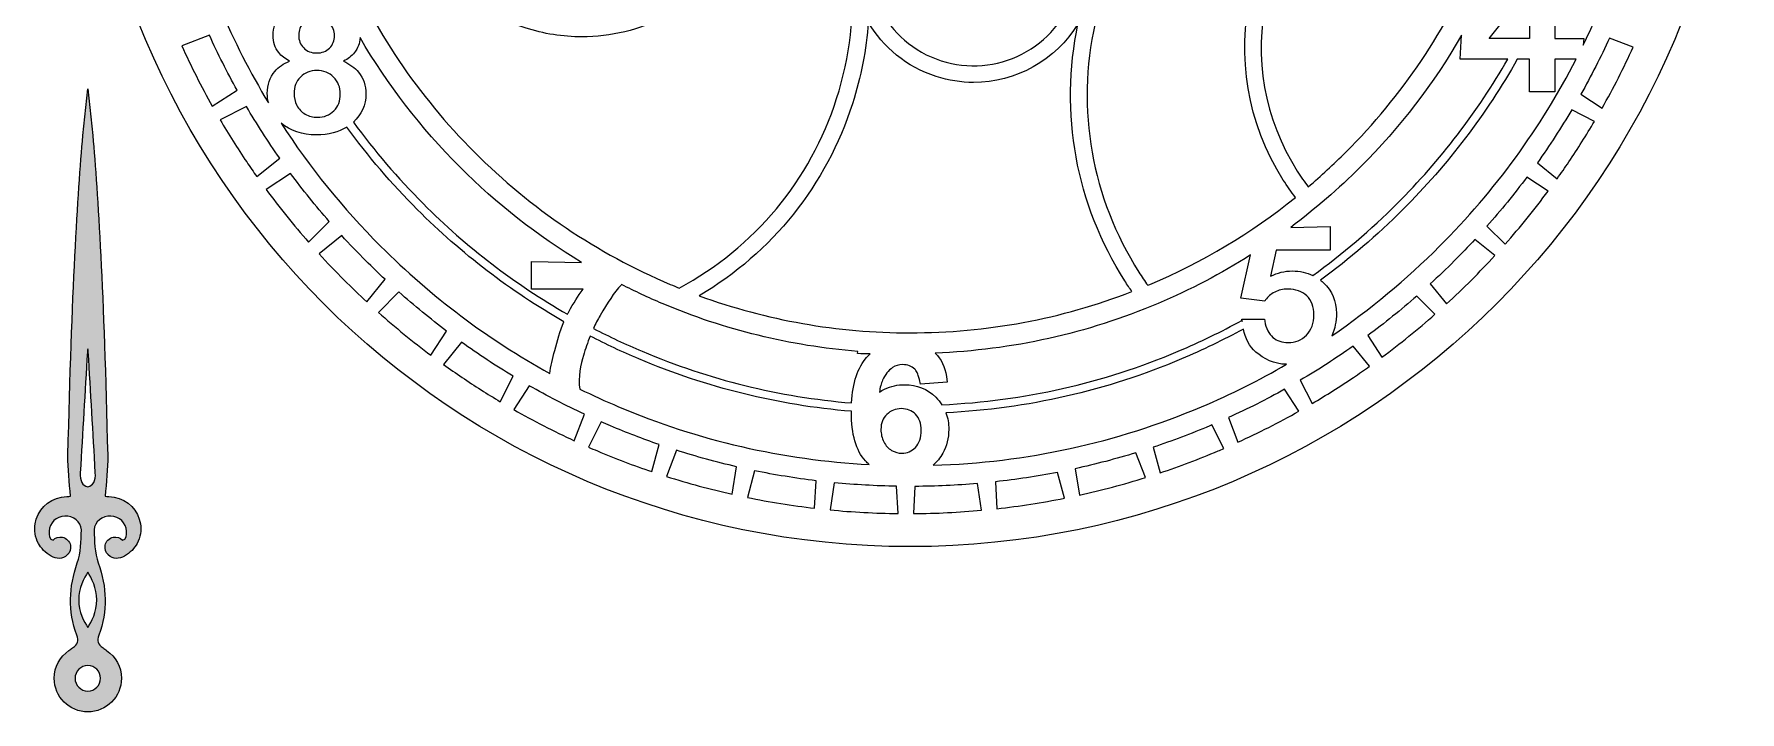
# Model space of a CAD drawing. Header units: millimetres. Extents: x -247 to 1827, y -473 to -7.
# Drawn here: x 178 to 589.1, y -471.3 to -308 of the extents above; entities that cross this region are included whole.
import ezdxf

# ---------------------------------------------------------------- set-up
doc = ezdxf.new("R2010")
doc.units = ezdxf.units.MM
doc.header["$MEASUREMENT"] = 0
doc.layers.add('Layer 1', color=7, linetype='Continuous')
doc.layers.add('Layer 5', color=7, linetype='Continuous')

msp = doc.modelspace()

# ---------------------------------------------------------------- hatches: boundary and pattern name
at = {"layer": 'Layer 1'}
h = msp.add_hatch(color=7, dxfattribs=at)
h.dxf.hatch_style = 2
edge = h.paths.add_edge_path()
edge.add_spline(control_points=[(203.59, -426.02), (203.09, -422.87), (200.66, -420.09), (197.22, -419.58), (196.36, -419.45), (195.49, -419.41), (195.1, -419.37), (195.32, -415.97), (195.76, -412.77), (195.69, -409.58), (194.79, -370.23), (193.34, -346.45), (192.1, -332.46), (192.1, -332.46), (190.9, -321.19), (190.9, -321.19), (190.9, -321.19), (189.71, -332.46), (189.71, -332.46), (188.46, -346.45), (187.02, -370.23), (186.11, -409.58), (186.04, -412.77), (186.48, -415.97), (186.7, -419.37), (186.31, -419.41), (185.44, -419.45), (184.58, -419.58), (181.14, -420.09), (178.71, -422.87), (178.21, -426.02), (177.96, -427.59), (178.19, -429.25), (179.01, -430.77), (180.13, -432.85), (183.64, -435.84), (185.96, -433.49), (185.97, -433.48), (185.98, -433.46), (186, -433.44), (186.57, -432.89), (186.88, -432.07), (186.72, -431.19), (186.54, -430.21), (185.75, -429.41), (184.76, -429.23), (183.89, -429.06), (183.08, -429.36), (182.53, -429.91), (181.52, -429.81), (181.55, -428.76), (181.58, -427.78), (181.63, -425.8), (183.36, -424.21), (185.35, -424.14), (187.36, -424.07), (189.35, -425.46), (189.34, -427.49), (189.33, -430.15), (189.24, -432.97), (188.37, -435.44), (186.34, -441.29), (186.06, -447.03), (188.23, -452.82), (188.76, -454.22), (188.59, -455.02), (187.23, -455.89), (186.92, -456.09), (186.63, -456.31), (186.36, -456.54), (184.21, -457.99), (182.81, -460.45), (182.81, -463.23), (182.81, -467.69), (186.42, -471.31), (190.89, -471.31), (190.89, -471.31), (190.9, -471.31), (190.9, -471.31), (190.91, -471.31), (190.91, -471.31), (190.92, -471.31), (195.38, -471.31), (199, -467.69), (199, -463.23), (199, -460.45), (197.59, -457.99), (195.44, -456.54), (195.17, -456.31), (194.88, -456.09), (194.57, -455.89), (193.22, -455.02), (193.05, -454.22), (193.57, -452.82), (195.74, -447.03), (195.47, -441.29), (193.43, -435.44), (192.56, -432.97), (192.47, -430.15), (192.46, -427.49), (192.45, -425.46), (194.45, -424.07), (196.45, -424.14), (198.44, -424.21), (200.18, -425.8), (200.22, -427.78), (200.25, -428.76), (200.29, -429.81), (199.27, -429.91), (198.72, -429.36), (197.91, -429.06), (197.04, -429.23), (196.06, -429.41), (195.27, -430.21), (195.08, -431.19), (194.92, -432.07), (195.23, -432.89), (195.8, -433.44), (195.82, -433.46), (195.83, -433.48), (195.84, -433.49), (198.16, -435.84), (201.67, -432.85), (202.79, -430.77), (203.61, -429.25), (203.84, -427.59), (203.59, -426.02)], knot_values=[0, 0, 0, 0, 1, 1, 1, 2, 2, 2, 3, 3, 3, 4, 4, 4, 5, 5, 5, 6, 6, 6, 7, 7, 7, 8, 8, 8, 9, 9, 9, 10, 10, 10, 11, 11, 11, 12, 12, 12, 13, 13, 13, 14, 14, 14, 15, 15, 15, 16, 16, 16, 17, 17, 17, 18, 18, 18, 19, 19, 19, 20, 20, 20, 21, 21, 21, 22, 22, 22, 23, 23, 23, 24, 24, 24, 25, 25, 25, 26, 26, 26, 27, 27, 27, 28, 28, 28, 29, 29, 29, 30, 30, 30, 31, 31, 31, 32, 32, 32, 33, 33, 33, 34, 34, 34, 35, 35, 35, 36, 36, 36, 37, 37, 37, 38, 38, 38, 39, 39, 39, 40, 40, 40, 41, 41, 41, 42, 42, 42, 42], degree=3, periodic=1)
edge = h.paths.add_edge_path()
edge.add_spline(control_points=[(193.97, -463.23), (193.97, -464.92), (192.59, -466.3), (190.9, -466.31), (189.21, -466.3), (187.83, -464.92), (187.83, -463.23), (187.83, -461.54), (189.21, -460.16), (190.9, -460.15), (192.59, -460.16), (193.97, -461.54), (193.97, -463.23)], knot_values=[0, 0, 0, 0, 1, 1, 1, 2, 2, 2, 3, 3, 3, 4, 4, 4, 4], degree=3, periodic=1)
edge = h.paths.add_edge_path()
edge.add_spline(control_points=[(193.09, -444.34), (193.09, -447.17), (191.78, -449.65), (190.9, -450.99), (190.02, -449.65), (188.71, -447.17), (188.71, -444.34), (188.71, -441.51), (190.02, -439.03), (190.9, -437.69), (191.78, -439.03), (193.09, -441.51), (193.09, -444.34)], knot_values=[0, 0, 0, 0, 1, 1, 1, 2, 2, 2, 3, 3, 3, 4, 4, 4, 4], degree=3, periodic=1)
edge = h.paths.add_edge_path()
edge.add_spline(control_points=[(190.9, -417.11), (189.62, -416.83), (188.98, -415.65), (189.09, -413.69), (189.65, -403.99), (190.21, -394.28), (190.8, -384.59), (190.82, -384.33), (190.85, -384.08), (190.9, -383.83), (190.95, -384.08), (190.99, -384.33), (191, -384.59), (191.59, -394.28), (192.15, -403.99), (192.71, -413.69), (192.82, -415.65), (192.18, -416.83), (190.9, -417.11)], knot_values=[0, 0, 0, 0, 1, 1, 1, 2, 2, 2, 3, 3, 3, 4, 4, 4, 5, 5, 5, 6, 6, 6, 6], degree=3, periodic=1)

# ---------------------------------------------------------------- linework, layer by layer
at = {"layer": 'Layer 1', "lineweight": 0}
for points, knots in [([(203.59, -426.02), (203.09, -422.87), (200.66, -420.09), (197.22, -419.58), (196.36, -419.45), (195.49, -419.41), (195.1, -419.37), (195.32, -415.97), (195.76, -412.77), (195.69, -409.58), (194.79, -370.23), (193.34, -346.45), (192.1, -332.46), (192.1, -332.46), (190.9, -321.19), (190.9, -321.19), (190.9, -321.19), (189.71, -332.46), (189.71, -332.46), (188.46, -346.45), (187.02, -370.23), (186.11, -409.58), (186.04, -412.77), (186.48, -415.97), (186.7, -419.37), (186.31, -419.41), (185.44, -419.45), (184.58, -419.58), (181.14, -420.09), (178.71, -422.87), (178.21, -426.02), (177.96, -427.59), (178.19, -429.25), (179.01, -430.77), (180.13, -432.85), (183.64, -435.84), (185.96, -433.49), (185.97, -433.48), (185.98, -433.46), (186, -433.44), (186.57, -432.89), (186.88, -432.07), (186.72, -431.19), (186.54, -430.21), (185.75, -429.41), (184.76, -429.23), (183.89, -429.06), (183.08, -429.36), (182.53, -429.91), (181.52, -429.81), (181.55, -428.76), (181.58, -427.78), (181.63, -425.8), (183.36, -424.21), (185.35, -424.14), (187.36, -424.07), (189.35, -425.46), (189.34, -427.49), (189.33, -430.15), (189.24, -432.97), (188.37, -435.44), (186.34, -441.29), (186.06, -447.03), (188.23, -452.82), (188.76, -454.22), (188.59, -455.02), (187.23, -455.89), (186.92, -456.09), (186.63, -456.31), (186.36, -456.54), (184.21, -457.99), (182.81, -460.45), (182.81, -463.23), (182.81, -467.69), (186.42, -471.31), (190.89, -471.31), (190.89, -471.31), (190.9, -471.31), (190.9, -471.31), (190.91, -471.31), (190.91, -471.31), (190.92, -471.31), (195.38, -471.31), (199, -467.69), (199, -463.23), (199, -460.45), (197.59, -457.99), (195.44, -456.54), (195.17, -456.31), (194.88, -456.09), (194.57, -455.89), (193.22, -455.02), (193.05, -454.22), (193.57, -452.82), (195.74, -447.03), (195.47, -441.29), (193.43, -435.44), (192.56, -432.97), (192.47, -430.15), (192.46, -427.49), (192.45, -425.46), (194.45, -424.07), (196.45, -424.14), (198.44, -424.21), (200.18, -425.8), (200.22, -427.78), (200.25, -428.76), (200.29, -429.81), (199.27, -429.91), (198.72, -429.36), (197.91, -429.06), (197.04, -429.23), (196.06, -429.41), (195.27, -430.21), (195.08, -431.19), (194.92, -432.07), (195.23, -432.89), (195.8, -433.44), (195.82, -433.46), (195.83, -433.48), (195.84, -433.49), (198.16, -435.84), (201.67, -432.85), (202.79, -430.77), (203.61, -429.25), (203.84, -427.59), (203.59, -426.02)], [0, 0, 0, 0, 1, 1, 1, 2, 2, 2, 3, 3, 3, 4, 4, 4, 5, 5, 5, 6, 6, 6, 7, 7, 7, 8, 8, 8, 9, 9, 9, 10, 10, 10, 11, 11, 11, 12, 12, 12, 13, 13, 13, 14, 14, 14, 15, 15, 15, 16, 16, 16, 17, 17, 17, 18, 18, 18, 19, 19, 19, 20, 20, 20, 21, 21, 21, 22, 22, 22, 23, 23, 23, 24, 24, 24, 25, 25, 25, 26, 26, 26, 27, 27, 27, 28, 28, 28, 29, 29, 29, 30, 30, 30, 31, 31, 31, 32, 32, 32, 33, 33, 33, 34, 34, 34, 35, 35, 35, 36, 36, 36, 37, 37, 37, 38, 38, 38, 39, 39, 39, 40, 40, 40, 41, 41, 41, 42, 42, 42, 42]), ([(190.9, -417.11), (189.62, -416.83), (188.98, -415.65), (189.09, -413.69), (189.65, -403.99), (190.21, -394.28), (190.8, -384.59), (190.82, -384.33), (190.85, -384.08), (190.9, -383.83), (190.95, -384.08), (190.99, -384.33), (191, -384.59), (191.59, -394.28), (192.15, -403.99), (192.71, -413.69), (192.82, -415.65), (192.18, -416.83), (190.9, -417.11)], [0, 0, 0, 0, 1, 1, 1, 2, 2, 2, 3, 3, 3, 4, 4, 4, 5, 5, 5, 6, 6, 6, 6]), ([(193.09, -444.34), (193.09, -447.17), (191.78, -449.65), (190.9, -450.99), (190.02, -449.65), (188.71, -447.17), (188.71, -444.34), (188.71, -441.51), (190.02, -439.03), (190.9, -437.69), (191.78, -439.03), (193.09, -441.51), (193.09, -444.34)], [0, 0, 0, 0, 1, 1, 1, 2, 2, 2, 3, 3, 3, 4, 4, 4, 4]), ([(193.97, -463.23), (193.97, -464.92), (192.59, -466.3), (190.9, -466.31), (189.21, -466.3), (187.83, -464.92), (187.83, -463.23), (187.83, -461.54), (189.21, -460.16), (190.9, -460.15), (192.59, -460.16), (193.97, -461.54), (193.97, -463.23)], [0, 0, 0, 0, 1, 1, 1, 2, 2, 2, 3, 3, 3, 4, 4, 4, 4])]:
    msp.add_open_spline(points, degree=3, knots=knots, dxfattribs=at)
at = {"layer": 'Layer 5', "lineweight": 0}
msp.add_lwpolyline([(538.43, -296.88), (538.43, -309.12), (528.7, -309.12), (538.43, -296.88)], dxfattribs=at)
for points, knots in [([(389.11, -31.5), (278.66, -31.5), (189.11, -121.04), (189.11, -231.5), (189.11, -341.95), (278.66, -431.5), (389.11, -431.5), (499.57, -431.5), (589.11, -341.95), (589.11, -231.5), (589.11, -121.04), (499.57, -31.5), (389.11, -31.5)], [0, 0, 0, 0, 1, 1, 1, 2, 2, 2, 3, 3, 3, 4, 4, 4, 4]), ([(331.31, -368.33), (313.63, -360.85), (297.75, -350.14), (284.11, -336.5), (270.47, -322.86), (259.76, -306.98), (252.28, -289.3), (245.84, -274.08), (242.05, -258.07), (240.95, -241.58), (246.37, -236.44), (252.56, -232.04), (259.39, -228.53), (270.79, -222.67), (283.16, -219.71), (295.62, -219.71), (298.27, -219.71), (300.92, -219.85), (303.57, -220.11), (298.76, -220.81), (294.06, -222.31), (289.61, -224.59), (279.04, -230.02), (271.21, -239.24), (267.57, -250.56), (260.07, -273.92), (272.96, -299.03), (296.32, -306.54), (300.81, -307.98), (305.41, -308.7), (309.99, -308.7), (316.96, -308.7), (323.89, -307.04), (330.27, -303.76), (340.84, -298.33), (348.67, -289.11), (352.31, -277.79), (356.97, -263.28), (353.76, -248.1), (345.06, -236.87), (353.86, -243.83), (361.15, -252.65), (366.43, -262.93), (376.13, -281.82), (377.89, -303.36), (371.4, -323.57), (371.4, -323.57), (371.4, -323.57), (371.4, -323.57), (365.06, -343.28), (351.62, -359.42), (333.45, -369.21), (332.73, -368.92), (332.02, -368.63), (331.31, -368.33)], [0, 0, 0, 0, 1, 1, 1, 2, 2, 2, 3, 3, 3, 4, 4, 4, 5, 5, 5, 6, 6, 6, 7, 7, 7, 8, 8, 8, 9, 9, 9, 10, 10, 10, 11, 11, 11, 12, 12, 12, 13, 13, 13, 14, 14, 14, 15, 15, 15, 16, 16, 16, 17, 17, 17, 18, 18, 18, 18]), ([(234.42, -324.58), (230.03, -317.29), (226.14, -309.67), (222.8, -301.75), (213.93, -280.8), (209.18, -258.61), (208.66, -235.74), (209.08, -238.26), (211.27, -240.22), (213.35, -241.63), (215.43, -243.03), (218.12, -243.75), (221.35, -243.75), (221.42, -243.75), (221.49, -243.74), (221.56, -243.74), (222.87, -262.1), (227.14, -279.93), (234.31, -296.89), (235.26, -299.11), (236.25, -301.31), (237.28, -303.48), (236.13, -304.88), (235.54, -306.52), (235.54, -308.36), (235.54, -309.96), (236, -311.35), (236.91, -312.5), (237.56, -313.31), (238.44, -313.99), (239.55, -314.54), (238.08, -315.1), (236.89, -315.93), (235.98, -317.01), (234.78, -318.45), (234.17, -320.25), (234.17, -322.36), (234.17, -323.13), (234.25, -323.87), (234.42, -324.58)], [0, 0, 0, 0, 1, 1, 1, 2, 2, 2, 3, 3, 3, 4, 4, 4, 5, 5, 5, 6, 6, 6, 7, 7, 7, 8, 8, 8, 9, 9, 9, 10, 10, 10, 11, 11, 11, 12, 12, 12, 13, 13, 13, 13]), ([(544.48, -309.12), (544.48, -309.12), (544.48, -295.5), (544.48, -295.5), (550.95, -279.81), (554.95, -263.4), (556.44, -246.52), (560.07, -246.48), (563.14, -245.45), (565.56, -243.46), (567.73, -241.67), (569.16, -239.63), (569.52, -237.18), (568.84, -259.54), (564.11, -281.24), (555.43, -301.75), (554.15, -304.78), (552.79, -307.76), (551.36, -310.69), (551.36, -310.69), (551.46, -309.12), (551.46, -309.12), (551.46, -309.12), (544.48, -309.12), (544.48, -309.12)], [0, 0, 0, 0, 1, 1, 1, 2, 2, 2, 3, 3, 3, 4, 4, 4, 5, 5, 5, 6, 6, 6, 7, 7, 7, 8, 8, 8, 8]), ([(446.91, -368.33), (446.74, -368.4), (446.56, -368.47), (446.38, -368.55), (445.65, -367.51), (444.93, -366.45), (444.24, -365.36), (432.83, -347.45), (429.09, -326.17), (433.69, -305.44), (438.29, -284.71), (450.69, -267.01), (468.61, -255.61), (481.52, -247.38), (496.19, -243.14), (511.14, -243.14), (516.93, -243.14), (522.75, -243.78), (528.53, -245.06), (531.34, -245.68), (534.09, -246.45), (536.78, -247.36), (536.61, -248.97), (536.41, -250.58), (536.19, -252.18), (523.04, -250.63), (509.31, -253.4), (497.3, -261.05), (469.62, -278.67), (461.44, -315.52), (479.06, -343.19), (479.98, -344.64), (480.96, -346.03), (481.99, -347.37), (471.33, -355.94), (459.59, -362.97), (446.91, -368.33)], [0, 0, 0, 0, 1, 1, 1, 2, 2, 2, 3, 3, 3, 4, 4, 4, 5, 5, 5, 6, 6, 6, 7, 7, 7, 8, 8, 8, 9, 9, 9, 10, 10, 10, 11, 11, 11, 12, 12, 12, 12]), ([(482.43, -341.05), (474.47, -328.54), (471.86, -313.68), (475.07, -299.21), (478.28, -284.74), (486.94, -272.38), (499.44, -264.42), (508.66, -258.56), (518.97, -255.76), (529.16, -255.76), (531.31, -255.76), (533.46, -255.89), (535.58, -256.14), (533.69, -267.51), (530.47, -278.6), (525.94, -289.3), (518.46, -306.98), (507.76, -322.86), (494.12, -336.5), (491.2, -339.41), (488.18, -342.18), (485.07, -344.83), (484.15, -343.61), (483.27, -342.36), (482.43, -341.05)], [0, 0, 0, 0, 1, 1, 1, 2, 2, 2, 3, 3, 3, 4, 4, 4, 5, 5, 5, 6, 6, 6, 7, 7, 7, 8, 8, 8, 8]), ([(404.43, -264.68), (407.01, -264.68), (409.63, -265.07), (412.21, -265.9), (418.7, -267.99), (423.98, -272.47), (427.09, -278.53), (430.21, -284.59), (430.77, -291.5), (428.69, -297.98), (428.69, -297.98), (428.69, -297.98), (428.69, -297.98), (426.6, -304.47), (422.12, -309.75), (416.06, -312.87), (410, -315.98), (403.09, -316.54), (396.61, -314.46), (383.22, -310.16), (375.83, -295.77), (380.13, -282.38), (383.61, -271.58), (393.65, -264.68), (404.43, -264.68)], [0, 0, 0, 0, 1, 1, 1, 2, 2, 2, 3, 3, 3, 4, 4, 4, 5, 5, 5, 6, 6, 6, 7, 7, 7, 8, 8, 8, 8]), ([(241.73, -308.24), (241.73, -307.11), (242.13, -306.17), (242.95, -305.35), (243.77, -304.54), (244.78, -304.14), (246.05, -304.14), (247.29, -304.14), (248.3, -304.54), (249.13, -305.38), (249.96, -306.22), (250.36, -307.22), (250.36, -308.45), (250.36, -309.62), (249.97, -310.58), (249.17, -311.39), (248.37, -312.2), (247.36, -312.59), (246.09, -312.59), (244.77, -312.59), (243.74, -312.19), (242.93, -311.38), (242.12, -310.56), (241.73, -309.54), (241.73, -308.24)], [0, 0, 0, 0, 1, 1, 1, 2, 2, 2, 3, 3, 3, 4, 4, 4, 5, 5, 5, 6, 6, 6, 7, 7, 7, 8, 8, 8, 8]), ([(213.54, -310.86), (213.54, -310.86), (220.21, -308.3), (220.21, -308.3), (222.26, -312.81), (224.48, -317.22), (226.88, -321.53), (226.88, -321.53), (220.91, -325.4), (220.91, -325.4), (218.25, -320.66), (215.78, -315.8), (213.54, -310.86)], [0, 0, 0, 0, 1, 1, 1, 2, 2, 2, 3, 3, 3, 4, 4, 4, 4]), ([(389.11, -380), (371.59, -380), (354.53, -377), (338.29, -371.07), (355.88, -360.67), (368.9, -344.42), (375.21, -324.8), (377.28, -318.34), (378.55, -311.76), (379.03, -305.17), (382.57, -311.18), (388.24, -315.97), (395.39, -318.27), (398.38, -319.23), (401.41, -319.68), (404.39, -319.68), (414.59, -319.68), (424.21, -314.35), (429.57, -305.58), (425.08, -327.03), (429.07, -348.99), (440.86, -367.51), (441.42, -368.38), (441.99, -369.23), (442.58, -370.08), (425.55, -376.66), (407.59, -380), (389.11, -380)], [0, 0, 0, 0, 1, 1, 1, 2, 2, 2, 3, 3, 3, 4, 4, 4, 5, 5, 5, 6, 6, 6, 7, 7, 7, 8, 8, 8, 9, 9, 9, 9]), ([(486.18, -366.18), (484.69, -365.46), (483.03, -365.1), (481.21, -365.1), (479.4, -365.1), (477.65, -365.53), (475.97, -366.37), (475.97, -366.37), (477.34, -360.08), (477.34, -360.08), (477.34, -360.08), (490.35, -360.08), (490.35, -360.08), (490.35, -360.08), (490.35, -354.37), (490.35, -354.37), (490.35, -354.37), (480.84, -354.6), (480.84, -354.6), (486.75, -350.18), (492.37, -345.32), (497.65, -340.04), (507.2, -330.49), (515.36, -319.87), (522.03, -308.33), (522.03, -308.33), (521.7, -314.06), (521.7, -314.06), (521.7, -314.06), (533.16, -314.06), (533.16, -314.06), (525.89, -326.74), (516.96, -338.4), (506.49, -348.88), (500.14, -355.22), (493.36, -360.99), (486.18, -366.18)], [0, 0, 0, 0, 1, 1, 1, 2, 2, 2, 3, 3, 3, 4, 4, 4, 5, 5, 5, 6, 6, 6, 7, 7, 7, 8, 8, 8, 9, 9, 9, 10, 10, 10, 11, 11, 11, 12, 12, 12, 12]), ([(271.73, -348.88), (265.58, -342.73), (259.97, -336.16), (254.91, -329.23), (256.91, -327.38), (257.93, -325.11), (257.93, -322.46), (257.93, -320.45), (257.33, -318.7), (256.16, -317.24), (255.26, -316.11), (254.04, -315.22), (252.5, -314.57), (253.63, -314.02), (254.52, -313.33), (255.17, -312.51), (255.99, -311.47), (256.44, -310.25), (256.51, -308.88), (263.13, -320.2), (271.17, -330.64), (280.57, -340.04), (289.46, -348.93), (299.28, -356.61), (309.9, -363.02), (309.9, -363.02), (297.82, -362.84), (297.82, -362.84), (297.82, -362.84), (297.82, -369.5), (297.82, -369.5), (297.82, -369.5), (310.29, -369.5), (310.29, -369.5), (309.02, -371.1), (307.98, -372.91), (306.83, -374.92), (306.72, -375.12), (306.61, -375.32), (306.5, -375.53), (293.84, -368.26), (282.19, -359.34), (271.73, -348.88)], [0, 0, 0, 0, 1, 1, 1, 2, 2, 2, 3, 3, 3, 4, 4, 4, 5, 5, 5, 6, 6, 6, 7, 7, 7, 8, 8, 8, 9, 9, 9, 10, 10, 10, 11, 11, 11, 12, 12, 12, 13, 13, 13, 14, 14, 14, 14]), ([(555.91, -325.86), (555.91, -325.86), (550.78, -322.53), (550.78, -322.53), (553.27, -318.12), (555.57, -313.61), (557.7, -308.98), (557.7, -308.98), (563.4, -311.17), (563.4, -311.17), (561.12, -316.17), (558.62, -321.07), (555.91, -325.86)], [0, 0, 0, 0, 1, 1, 1, 2, 2, 2, 3, 3, 3, 4, 4, 4, 4]), ([(488.78, -367.97), (488.53, -367.74), (488.28, -367.52), (488.02, -367.32), (495.04, -362.2), (501.68, -356.52), (507.91, -350.29), (518.78, -339.42), (528, -327.28), (535.46, -314.06), (535.46, -314.06), (538.43, -314.06), (538.43, -314.06), (538.43, -314.06), (538.43, -321.95), (538.43, -321.95), (538.43, -321.95), (544.48, -321.95), (544.48, -321.95), (544.48, -321.95), (544.48, -314.06), (544.48, -314.06), (544.48, -314.06), (549.67, -314.06), (549.67, -314.06), (541.13, -330.67), (530.09, -345.78), (516.74, -359.13), (508.71, -367.17), (500.02, -374.37), (490.76, -380.69), (491.51, -379.04), (491.87, -377.18), (491.87, -375.32), (491.87, -372.35), (490.83, -369.87), (488.78, -367.97)], [0, 0, 0, 0, 1, 1, 1, 2, 2, 2, 3, 3, 3, 4, 4, 4, 5, 5, 5, 6, 6, 6, 7, 7, 7, 8, 8, 8, 9, 9, 9, 10, 10, 10, 11, 11, 11, 12, 12, 12, 12]), ([(242.16, -318.4), (243.21, -317.33), (244.49, -316.82), (246.09, -316.82), (247.74, -316.82), (249.06, -317.34), (250.15, -318.42), (251.23, -319.51), (251.76, -320.84), (251.76, -322.5), (251.76, -324.14), (251.25, -325.45), (250.2, -326.5), (249.15, -327.55), (247.85, -328.07), (246.22, -328.07), (245.18, -328.07), (244.2, -327.81), (243.3, -327.31), (242.41, -326.82), (241.75, -326.13), (241.3, -325.23), (240.84, -324.31), (240.61, -323.35), (240.61, -322.38), (240.61, -320.77), (241.12, -319.47), (242.16, -318.4)], [0, 0, 0, 0, 1, 1, 1, 2, 2, 2, 3, 3, 3, 4, 4, 4, 5, 5, 5, 6, 6, 6, 7, 7, 7, 8, 8, 8, 9, 9, 9, 9]), ([(229.2, -338.84), (226.96, -335.52), (224.83, -332.13), (222.8, -328.68), (222.8, -328.68), (229.12, -325.46), (229.12, -325.46), (231.63, -329.72), (234.31, -333.88), (237.15, -337.93), (237.15, -337.93), (231.66, -342.38), (231.66, -342.38), (230.82, -341.21), (230.01, -340.03), (229.2, -338.84)], [0, 0, 0, 0, 1, 1, 1, 2, 2, 2, 3, 3, 3, 4, 4, 4, 5, 5, 5, 5]), ([(547.87, -338.84), (546.96, -340.19), (546.02, -341.54), (545.07, -342.87), (545.07, -342.87), (540.31, -339.02), (540.31, -339.02), (543.25, -334.89), (546.02, -330.64), (548.61, -326.28), (548.61, -326.28), (554.06, -329.06), (554.06, -329.06), (552.09, -332.38), (550.03, -335.64), (547.87, -338.84)], [0, 0, 0, 0, 1, 1, 1, 2, 2, 2, 3, 3, 3, 4, 4, 4, 5, 5, 5, 5]), ([(246.05, -332.31), (248.9, -332.31), (251.34, -331.68), (253.32, -330.44), (258.44, -337.45), (264.11, -344.08), (270.32, -350.29), (280.95, -360.92), (292.78, -369.97), (305.65, -377.34), (304.71, -379.59), (304.11, -381.91), (303.45, -384.26), (302.88, -386.26), (302.48, -388.1), (302.24, -389.76), (287.33, -381.57), (273.67, -371.31), (261.48, -359.13), (252.39, -350.04), (244.38, -340.13), (237.49, -329.49), (239.66, -331.36), (242.54, -332.31), (246.05, -332.31)], [0, 0, 0, 0, 1, 1, 1, 2, 2, 2, 3, 3, 3, 4, 4, 4, 5, 5, 5, 6, 6, 6, 7, 7, 7, 8, 8, 8, 8]), ([(233.87, -345.44), (233.87, -345.44), (239.79, -341.6), (239.79, -341.6), (242.73, -345.57), (245.83, -349.43), (249.09, -353.18), (249.09, -353.18), (244.12, -358.15), (244.12, -358.15), (240.52, -354.06), (237.1, -349.81), (233.87, -345.44)], [0, 0, 0, 0, 1, 1, 1, 2, 2, 2, 3, 3, 3, 4, 4, 4, 4]), ([(532.51, -358.66), (532.51, -358.66), (528.15, -354.3), (528.15, -354.3), (531.52, -350.49), (534.72, -346.57), (537.75, -342.52), (537.75, -342.52), (542.89, -345.86), (542.89, -345.86), (539.62, -350.27), (536.15, -354.54), (532.51, -358.66)], [0, 0, 0, 0, 1, 1, 1, 2, 2, 2, 3, 3, 3, 4, 4, 4, 4]), ([(252.67, -367.28), (250.61, -365.22), (248.6, -363.11), (246.63, -360.96), (246.63, -360.96), (252.09, -356.54), (252.09, -356.54), (253.99, -358.62), (255.94, -360.66), (257.94, -362.66), (259.46, -364.18), (260.99, -365.66), (262.55, -367.11), (262.55, -367.11), (258.15, -372.54), (258.15, -372.54), (256.29, -370.82), (254.46, -369.07), (252.67, -367.28)], [0, 0, 0, 0, 1, 1, 1, 2, 2, 2, 3, 3, 3, 4, 4, 4, 5, 5, 5, 6, 6, 6, 6]), ([(524.41, -367.28), (522.44, -369.24), (520.43, -371.17), (518.37, -373.05), (518.37, -373.05), (514.47, -368.23), (514.47, -368.23), (516.44, -366.42), (518.38, -364.57), (520.28, -362.66), (521.97, -360.98), (523.62, -359.26), (525.23, -357.52), (525.23, -357.52), (530.03, -361.41), (530.03, -361.41), (528.2, -363.4), (526.32, -365.36), (524.41, -367.28)], [0, 0, 0, 0, 1, 1, 1, 2, 2, 2, 3, 3, 3, 4, 4, 4, 5, 5, 5, 6, 6, 6, 6]), ([(476.56, -381.1), (475.55, -380.25), (474.89, -378.94), (474.6, -377.21), (474.6, -377.21), (474.52, -376.69), (474.52, -376.69), (474.52, -376.69), (469.08, -376.68), (469.08, -376.68), (469.08, -376.68), (469.16, -377.24), (469.16, -377.24), (469.13, -377.16), (469.1, -377.08), (469.08, -377), (464.11, -379.73), (458.99, -382.22), (453.73, -384.45), (435.61, -392.12), (416.49, -396.43), (396.79, -397.32), (396.37, -396.68), (395.88, -396.07), (395.31, -395.52), (393.25, -393.51), (390.71, -392.49), (387.77, -392.49), (386.1, -392.49), (384.48, -392.86), (382.95, -393.58), (382.52, -393.79), (382.1, -394.02), (381.7, -394.29), (381.87, -393.15), (382.12, -392.19), (382.46, -391.44), (383.05, -390.09), (383.87, -389.06), (384.88, -388.37), (385.58, -387.89), (386.39, -387.66), (387.34, -387.66), (388.53, -387.66), (389.45, -388.02), (390.24, -388.79), (390.56, -389.11), (391.01, -389.8), (391.36, -391.26), (391.36, -391.26), (391.63, -392.34), (391.63, -392.34), (391.63, -392.34), (398.04, -391.88), (398.04, -391.88), (398.04, -391.88), (397.85, -390.51), (397.85, -390.51), (397.53, -388.21), (396.62, -386.32), (395.14, -384.88), (413.73, -384.17), (431.78, -380.16), (448.86, -372.93), (456.65, -369.64), (464.09, -365.73), (471.17, -361.25), (471.17, -361.25), (468.8, -371.69), (468.8, -371.69), (468.8, -371.69), (474.57, -372.38), (474.57, -372.38), (474.57, -372.38), (474.78, -372.08), (474.78, -372.08), (475.31, -371.31), (476.05, -370.67), (476.99, -370.19), (477.92, -369.7), (478.98, -369.46), (480.15, -369.46), (482.05, -369.46), (483.54, -369.99), (484.7, -371.1), (485.85, -372.19), (486.44, -373.72), (486.44, -375.64), (486.44, -377.69), (485.82, -379.34), (484.61, -380.55), (483.4, -381.77), (481.96, -382.36), (480.21, -382.36), (478.77, -382.36), (477.57, -381.95), (476.56, -381.1)], [0, 0, 0, 0, 1, 1, 1, 2, 2, 2, 3, 3, 3, 4, 4, 4, 5, 5, 5, 6, 6, 6, 7, 7, 7, 8, 8, 8, 9, 9, 9, 10, 10, 10, 11, 11, 11, 12, 12, 12, 13, 13, 13, 14, 14, 14, 15, 15, 15, 16, 16, 16, 17, 17, 17, 18, 18, 18, 19, 19, 19, 20, 20, 20, 21, 21, 21, 22, 22, 22, 23, 23, 23, 24, 24, 24, 25, 25, 25, 26, 26, 26, 27, 27, 27, 28, 28, 28, 29, 29, 29, 30, 30, 30, 31, 31, 31, 32, 32, 32, 32]), ([(378.63, -385.91), (376.49, -388.35), (375.27, -392.04), (375, -396.9), (357.57, -395.44), (340.64, -391.28), (324.5, -384.45), (320.51, -382.76), (316.6, -380.93), (312.78, -378.95), (313.26, -377.88), (313.79, -376.84), (314.4, -375.82), (316.21, -372.78), (317.65, -370.3), (319.47, -368.48), (319.47, -368.48), (319.57, -368.38), (319.57, -368.38), (322.77, -370), (326.04, -371.52), (329.36, -372.93), (344.41, -379.3), (360.21, -383.17), (376.47, -384.48), (376.47, -384.48), (376.44, -384.96), (376.44, -384.96), (377.44, -385.07), (378.45, -385.09), (379.47, -385.06), (379.18, -385.33), (378.89, -385.61), (378.63, -385.91)], [0, 0, 0, 0, 1, 1, 1, 2, 2, 2, 3, 3, 3, 4, 4, 4, 5, 5, 5, 6, 6, 6, 7, 7, 7, 8, 8, 8, 9, 9, 9, 10, 10, 10, 11, 11, 11, 11]), ([(260.94, -375.07), (260.94, -375.07), (265.87, -370.14), (265.87, -370.14), (269.59, -373.46), (273.43, -376.61), (277.38, -379.6), (277.38, -379.6), (273.61, -385.41), (273.61, -385.41), (269.25, -382.15), (265.02, -378.7), (260.94, -375.07)], [0, 0, 0, 0, 1, 1, 1, 2, 2, 2, 3, 3, 3, 4, 4, 4, 4]), ([(502.82, -385.89), (502.82, -385.89), (499.42, -380.66), (499.42, -380.66), (503.48, -377.66), (507.42, -374.48), (511.23, -371.13), (511.23, -371.13), (515.62, -375.53), (515.62, -375.53), (511.5, -379.16), (507.23, -382.62), (502.82, -385.89)], [0, 0, 0, 0, 1, 1, 1, 2, 2, 2, 3, 3, 3, 4, 4, 4, 4]), ([(290.33, -396.6), (287.2, -394.73), (284.12, -392.78), (281.11, -390.74), (279.61, -389.73), (278.12, -388.69), (276.64, -387.63), (276.64, -387.63), (280.99, -382.26), (280.99, -382.26), (285.03, -385.17), (289.19, -387.91), (293.45, -390.47), (293.45, -390.47), (290.33, -396.6), (290.33, -396.6)], [0, 0, 0, 0, 1, 1, 1, 2, 2, 2, 3, 3, 3, 4, 4, 4, 5, 5, 5, 5]), ([(310.37, -385.44), (310.84, -383.9), (311.37, -382.34), (311.99, -380.79), (315.81, -382.77), (319.72, -384.6), (323.72, -386.29), (340.09, -393.22), (357.26, -397.44), (374.94, -398.91), (374.94, -398.97), (374.94, -399.02), (374.94, -399.08), (374.94, -404.44), (376.08, -408.39), (378.33, -410.83), (378.63, -411.15), (378.94, -411.45), (379.26, -411.73), (358.37, -410.62), (338.09, -405.95), (318.85, -397.81), (315.69, -396.47), (312.57, -395.05), (309.51, -393.54), (308.99, -390.8), (309.73, -387.47), (310.37, -385.44)], [0, 0, 0, 0, 1, 1, 1, 2, 2, 2, 3, 3, 3, 4, 4, 4, 5, 5, 5, 6, 6, 6, 7, 7, 7, 8, 8, 8, 9, 9, 9, 9]), ([(397.75, -399.27), (417.38, -398.29), (436.43, -393.94), (454.51, -386.29), (459.62, -384.13), (464.6, -381.72), (469.44, -379.08), (469.88, -381.25), (470.83, -383.32), (472.45, -384.64), (474.41, -386.24), (476.76, -387.58), (479.84, -387.58), (473.26, -391.41), (466.44, -394.82), (459.37, -397.81), (438.82, -406.5), (417.08, -411.24), (394.68, -411.91), (395.6, -411.1), (396.37, -410.13), (396.99, -408.99), (397.94, -407.23), (398.42, -405.31), (398.42, -403.27), (398.42, -401.82), (398.2, -400.49), (397.75, -399.27)], [0, 0, 0, 0, 1, 1, 1, 2, 2, 2, 3, 3, 3, 4, 4, 4, 5, 5, 5, 6, 6, 6, 7, 7, 7, 8, 8, 8, 9, 9, 9, 9]), ([(495.97, -390.74), (492.71, -392.94), (489.39, -395.04), (486.01, -397.03), (486.01, -397.03), (483.15, -391.44), (483.15, -391.44), (487.51, -388.87), (491.76, -386.13), (495.9, -383.21), (495.9, -383.21), (499.82, -388.07), (499.82, -388.07), (498.55, -388.97), (497.26, -389.87), (495.97, -390.74)], [0, 0, 0, 0, 1, 1, 1, 2, 2, 2, 3, 3, 3, 4, 4, 4, 5, 5, 5, 5]), ([(308.14, -405.98), (303.19, -403.69), (298.32, -401.19), (293.57, -398.49), (293.57, -398.49), (297.31, -392.73), (297.31, -392.73), (301.63, -395.2), (306.06, -397.49), (310.59, -399.6), (310.59, -399.6), (308.14, -405.98), (308.14, -405.98)], [0, 0, 0, 0, 1, 1, 1, 2, 2, 2, 3, 3, 3, 4, 4, 4, 4]), ([(468.12, -406.35), (468.12, -406.35), (465.84, -400.43), (465.84, -400.43), (470.46, -398.33), (474.97, -396.06), (479.37, -393.61), (479.37, -393.61), (482.8, -398.88), (482.8, -398.88), (478.01, -401.58), (473.11, -404.08), (468.12, -406.35)], [0, 0, 0, 0, 1, 1, 1, 2, 2, 2, 3, 3, 3, 4, 4, 4, 4]), ([(387.15, -409.01), (386.29, -409.01), (385.44, -408.77), (384.64, -408.31), (383.86, -407.85), (383.23, -407.17), (382.79, -406.27), (382.79, -406.27), (382.78, -406.27), (382.78, -406.27), (382.31, -405.32), (382.07, -404.32), (382.07, -403.29), (382.07, -401.73), (382.52, -400.57), (383.5, -399.64), (384.46, -398.72), (385.61, -398.27), (387, -398.27), (388.41, -398.27), (389.5, -398.7), (390.42, -399.62), (391.32, -400.52), (391.78, -401.83), (391.78, -403.49), (391.78, -405.24), (391.31, -406.62), (390.38, -407.59), (389.45, -408.56), (388.42, -409.01), (387.15, -409.01)], [0, 0, 0, 0, 1, 1, 1, 2, 2, 2, 3, 3, 3, 4, 4, 4, 5, 5, 5, 6, 6, 6, 7, 7, 7, 8, 8, 8, 9, 9, 9, 10, 10, 10, 10]), ([(326.84, -413.43), (322.41, -411.94), (318.04, -410.28), (313.75, -408.46), (313.01, -408.15), (312.28, -407.83), (311.55, -407.51), (311.55, -407.51), (314.65, -401.44), (314.65, -401.44), (315.4, -401.77), (316.15, -402.1), (316.91, -402.42), (320.76, -404.05), (324.66, -405.54), (328.59, -406.9), (328.59, -406.9), (326.84, -413.43), (326.84, -413.43)], [0, 0, 0, 0, 1, 1, 1, 2, 2, 2, 3, 3, 3, 4, 4, 4, 5, 5, 5, 6, 6, 6, 6]), ([(463.33, -408.46), (458.75, -410.4), (454.08, -412.16), (449.35, -413.73), (449.35, -413.73), (447.69, -407.56), (447.69, -407.56), (452.29, -406.03), (456.83, -404.32), (461.32, -402.42), (461.5, -402.34), (461.67, -402.26), (461.85, -402.19), (461.85, -402.19), (464.73, -407.85), (464.73, -407.85), (464.27, -408.06), (463.8, -408.26), (463.33, -408.46)], [0, 0, 0, 0, 1, 1, 1, 2, 2, 2, 3, 3, 3, 4, 4, 4, 5, 5, 5, 6, 6, 6, 6]), ([(346.23, -418.88), (340.9, -417.68), (335.61, -416.25), (330.39, -414.6), (330.39, -414.6), (332.81, -408.3), (332.81, -408.3), (337.58, -409.82), (342.41, -411.15), (347.28, -412.27), (347.28, -412.27), (346.23, -418.88), (346.23, -418.88)], [0, 0, 0, 0, 1, 1, 1, 2, 2, 2, 3, 3, 3, 4, 4, 4, 4]), ([(429.91, -419.09), (429.91, -419.09), (428.91, -412.73), (428.91, -412.73), (433.83, -411.65), (438.71, -410.37), (443.53, -408.89), (443.53, -408.89), (445.82, -414.87), (445.82, -414.87), (440.58, -416.51), (435.27, -417.91), (429.91, -419.09)], [0, 0, 0, 0, 1, 1, 1, 2, 2, 2, 3, 3, 3, 4, 4, 4, 4]), ([(366.09, -422.25), (360.64, -421.62), (355.23, -420.76), (349.88, -419.66), (349.88, -419.66), (351.61, -413.21), (351.61, -413.21), (356.51, -414.22), (361.45, -415.02), (366.44, -415.63), (366.44, -415.63), (366.09, -422.25), (366.09, -422.25)], [0, 0, 0, 0, 1, 1, 1, 2, 2, 2, 3, 3, 3, 4, 4, 4, 4]), ([(410.03, -422.36), (410.03, -422.36), (409.69, -415.87), (409.69, -415.87), (414.7, -415.32), (419.68, -414.57), (424.61, -413.61), (424.61, -413.61), (426.28, -419.85), (426.28, -419.85), (420.92, -420.92), (415.5, -421.76), (410.03, -422.36)], [0, 0, 0, 0, 1, 1, 1, 2, 2, 2, 3, 3, 3, 4, 4, 4, 4]), ([(369.8, -422.65), (369.8, -422.65), (370.83, -416.11), (370.83, -416.11), (375.8, -416.59), (380.81, -416.88), (385.85, -416.96), (385.85, -416.96), (386.19, -423.54), (386.19, -423.54), (380.71, -423.47), (375.24, -423.18), (369.8, -422.65)], [0, 0, 0, 0, 1, 1, 1, 2, 2, 2, 3, 3, 3, 4, 4, 4, 4]), ([(389.92, -423.55), (389.92, -423.55), (390.26, -416.99), (390.26, -416.99), (395.31, -416.96), (400.33, -416.73), (405.31, -416.3), (405.31, -416.3), (406.33, -422.74), (406.33, -422.74), (400.88, -423.24), (395.4, -423.51), (389.92, -423.55)], [0, 0, 0, 0, 1, 1, 1, 2, 2, 2, 3, 3, 3, 4, 4, 4, 4])]:
    msp.add_open_spline(points, degree=3, knots=knots, dxfattribs=at)

doc.saveas('drawing.dxf')
